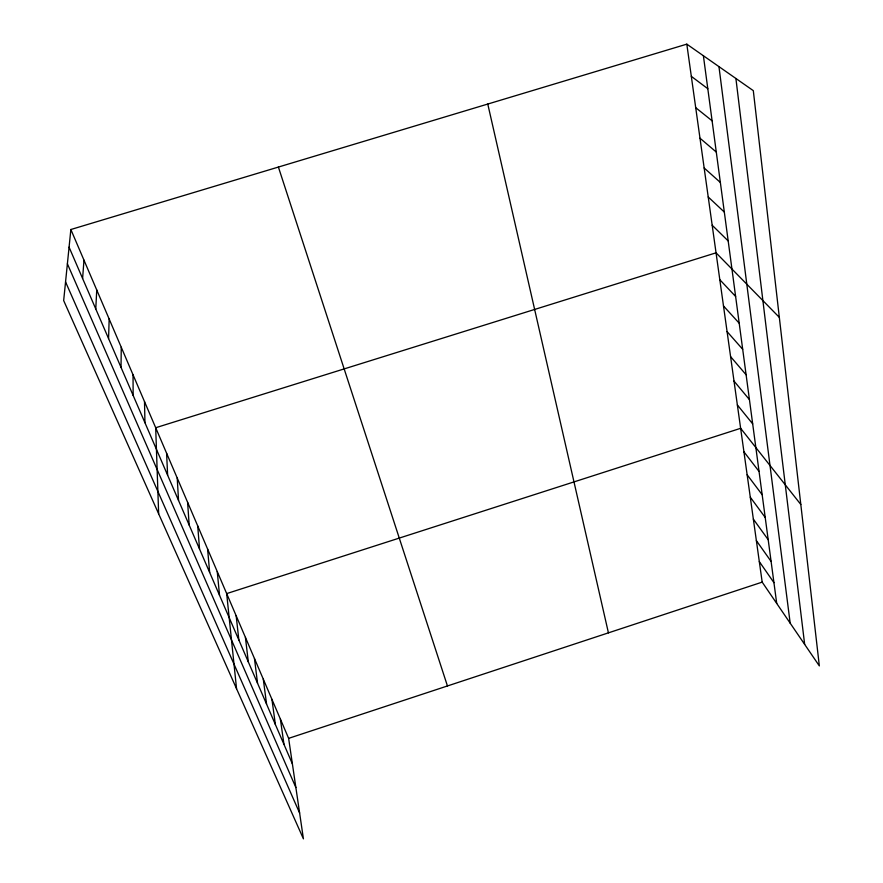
<?xml version="1.0" encoding="UTF-8"?>
<svg xmlns="http://www.w3.org/2000/svg" width="883" height="883" viewBox="0 0 883 883"><rect width="100%" height="100%" fill="white"/><g stroke="black" fill="none" stroke-linecap="round" stroke-linejoin="round"><path stroke-width="1.32" d="M121.026 367.383L121.258 347.273M108.576 338.575L109.161 319.006M95.772 308.962L96.744 289.988M82.605 278.498L83.973 260.165M70.861 229.514L63.664 300.562L303.421 838.85L288.631 738.354L70.861 229.514L686.808 44.15L753.309 90.651L819.336 665.903L762.184 582.129L686.808 44.15M288.631 738.354L762.184 582.129M691.323 76.346L707.802 88.719M695.716 107.693L712.106 120.805M699.998 138.223L716.279 152.042M704.159 167.98L720.351 182.45M708.221 196.975L724.314 212.063M712.184 225.253L728.177 240.916M779.336 317.372L716.047 252.825L155.695 427.736L158.653 513.818M719.822 279.734L735.616 296.456M723.497 305.982L739.203 323.2M727.084 331.611L742.691 349.293M730.594 356.644L746.102 374.756M734.016 381.092L749.424 399.602M737.371 404.966L752.68 423.873M800.815 504.491L740.638 428.31L226.677 593.597L236.556 688.74M743.928 451.809L759.038 471.423M747.15 474.767L762.161 494.712M750.296 497.217L765.208 517.46M753.365 519.16L768.188 539.69M756.367 540.617L771.091 561.422M759.314 561.599L773.938 582.659M65.552 281.909L299.613 813.011M67.384 263.785L295.871 787.537M69.073 247.174L292.383 763.861M278.399 167.053L447.449 685.959M487.769 104.051L608.431 632.857M280.375 719.06L283.973 744.402M271.931 699.336L275.375 724.501M703.387 55.739L776.72 603.431M263.3 679.159L266.567 704.126M718.961 66.633L790.186 623.177M254.459 658.508L257.549 683.265M735.903 78.477L804.667 644.402M245.419 637.383L248.322 661.908M236.158 615.749L238.863 640.02M217.251 571.577L219.536 595.308M207.604 549.038L209.657 572.46M197.726 525.948L199.547 549.06M187.604 502.295L189.172 525.065M177.229 478.056L178.543 500.451M166.6 453.211L167.627 475.209M144.514 401.599L144.944 422.725M133.035 374.789L133.145 395.429"/></g></svg>
